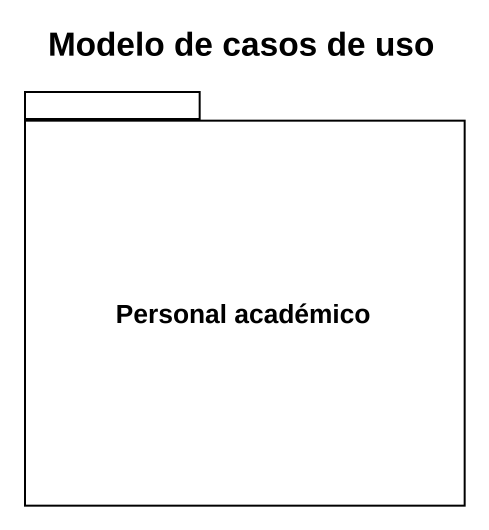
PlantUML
@startuml
title Modelo de casos de uso
package "Personal académico" as Personal_académico {
}
@enduml
